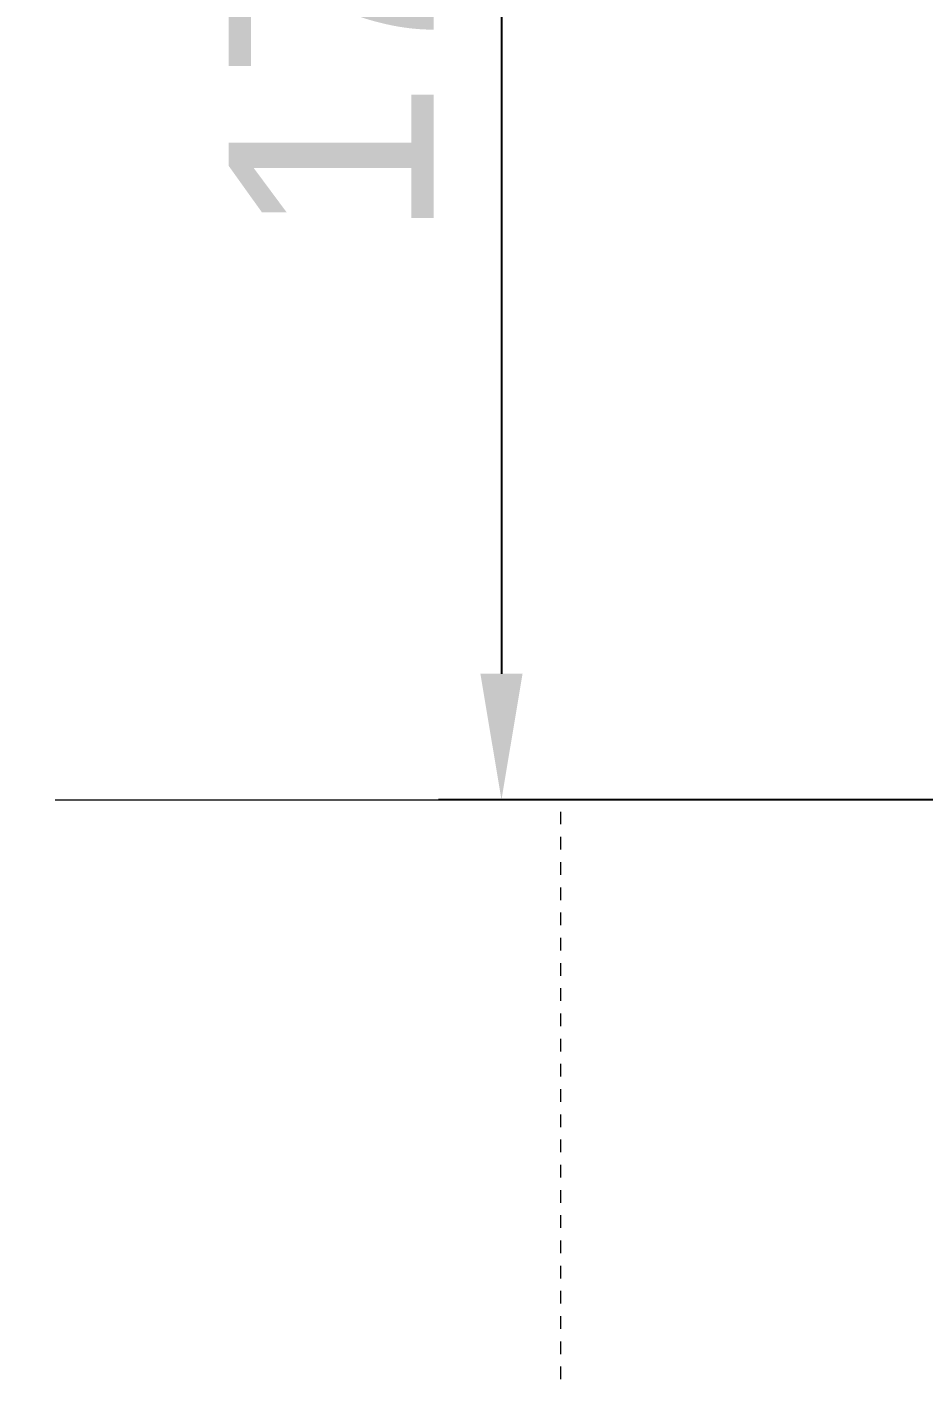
# Model space of a CAD drawing. Header units: inches. Extents: x -14 to 184, y -4 to 134.
# Drawn here: x -13.89 to -6.79, y 106.78 to 117.48 of the extents above; entities that cross this region are included whole.
import ezdxf

# ---------------------------------------------------------------- set-up
doc = ezdxf.new("R2010")
doc.units = ezdxf.units.IN
doc.linetypes.add('HIDDEN', pattern=[1.905, 1.27, -0.635])
for name, color, linetype, lineweight in [('ZANO_R', 7, 'Continuous', 0), ('ZANO_R_przerywana', 250, 'HIDDEN', 0), ('ZANO_W', 1, 'Continuous', 0)]:
    doc.layers.add(name, color=color, linetype=linetype, lineweight=lineweight)
doc.styles.get("Standard").update_dxf_attribs({"font": 'arial.ttf'})
doc.dimstyles.new('amerykanie', dxfattribs={"dimtxt": 50, "dimasz": 50, "dimexe": 0.5, "dimexo": 0.5, "dimgap": 1, "dimtad": 1, "dimdec": 0, "dimzin": 0, "dimlunit": 5, "dimtxsty": 'Standard', "dimcen": 0.09, "dimclrd": 1, "dimclre": 1, "dimclrt": 1, "dimazin": 0, "dimtfac": 1, "dimtdec": 0, "dimtmove": 0, "dimatfit": 3, "dimfxl": 1, "dimtzin": 0, "dimarcsym": 1})

# ---------------------------------------------------------------- blocks, each defined once
blk = doc.blocks.new('*D380')
at = {"layer": 'ZANO_W', "color": 1, "lineweight": -2}
for p, q in [((-4.48, 129.071), (-10.631, 129.071)), ((-10.131, 128.071), (-10.131, 112.355)), ((-5.821, 111.355), (-10.631, 111.355))]:
    blk.add_line(p, q, dxfattribs=at)
at = {"layer": 'ZANO_W', "color": 1}
for points in [[(-9.964, 128.071), (-10.298, 128.071), (-10.131, 129.071)], [(-10.298, 112.355), (-9.964, 112.355), (-10.131, 111.355)]]:
    blk.add_solid(points, dxfattribs=at)
at = {"layer": 'ZANO_W', "color": 1, "insert": (-11.471, 120.213), "char_height": 1.625, "attachment_point": 5, "rotation": 90}
blk.add_mtext('17 11/16', dxfattribs=at)

msp = doc.modelspace()

# ---------------------------------------------------------------- linework, layer by layer
at = {"layer": 'ZANO_R'}
msp.add_line((-9.66007, 111.35487), (7.04324, 111.35487), dxfattribs=at)
msp.add_lwpolyline([(-13.67217, 111.35487), (184.35738, 111.35487)], dxfattribs=at)
at = {"layer": 'ZANO_R_przerywana', "ltscale": 0.05}
msp.add_line((-9.66007, 101.1614), (-9.66007, 111.35487), dxfattribs=at)

# ---------------------------------------------------------------- dimensions: what is measured, and where the dimension line sits
at = {"layer": 'ZANO_W'}
dim = msp.add_linear_dim(base=(-10.13106, 111.35487), p1=(-3.97984, 129.07141), p2=(-5.32117, 111.35487), angle=90, dimstyle='amerykanie', override={"dimtxt": 1.625, "dimasz": 1, "dimgap": 0.5, "dimdec": 4, "dimaunit": 1, "dimadec": 1, "dimtdec": 4, "dimtmove": 1, "dimfrac": 2}, dxfattribs=at)
dim.commit()
dim.dimension.update_dxf_attribs({"geometry": '*D380', "text_midpoint": (-11.47128, 120.21314)})

doc.saveas('drawing.dxf')
